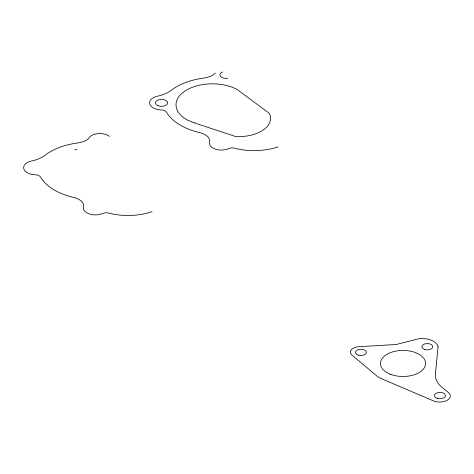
<?xml version="1.0" encoding="UTF-8"?>
<svg xmlns="http://www.w3.org/2000/svg" width="474" height="474" viewBox="0 0 474 474"><rect width="100%" height="100%" fill="white"/><g stroke="black" fill="none" stroke-linecap="round" stroke-linejoin="round"><path stroke-width="0.71" d="M215.131 72.996L214.521 73.713A13.983 8.076 0 0 1 210.971 76.124A28.831 16.643 0 0 1 202.214 78.346L200.472 78.601A55.375 31.971 0 0 0 171.416 90.178A30.887 17.834 0 0 1 158.997 95.855A12.443 7.181 0 0 0 149.754 103.842A12.443 7.181 0 0 0 162.535 109.992A6.5 3.751 0 0 1 166.593 112.338A58.326 33.672 0 0 0 197.771 132.163L199.678 132.607A16.098 9.296 0 0 1 209.739 141.489A12.04 6.95 0 0 0 211.232 146.822L212.708 147.918A12.04 6.95 0 0 0 223.675 149.962L227.342 149.162A19.339 11.169 0 0 0 229.552 148.38A4.574 2.643 0 0 1 233.913 148.084A86.689 50.048 0 0 1 236.319 148.664A47.406 27.368 0 0 0 277.012 147.183L278.066 146.822M152.077 211.671L151.022 212.026A47.406 27.368 0 0 1 110.329 213.507A86.689 50.048 0 0 0 107.924 212.927A4.574 2.643 0 0 0 103.563 213.223A19.339 11.169 0 0 1 101.353 214.005L97.685 214.805A12.04 6.95 0 0 1 86.718 212.761L85.249 211.665A12.04 6.95 0 0 1 83.75 206.332A16.098 9.296 0 0 0 73.689 197.451L71.787 197.006A58.326 33.672 0 0 1 40.61 177.181A6.5 3.751 0 0 0 36.545 174.835A12.443 7.181 0 0 1 23.765 168.685A12.443 7.181 0 0 1 33.008 160.698A30.887 17.834 0 0 0 45.427 155.022A55.375 31.971 0 0 1 74.483 143.444L76.225 143.189A28.831 16.643 0 0 0 84.988 140.968A13.983 8.076 0 0 0 88.537 138.556L89.627 137.093A11.281 6.512 0 0 1 95.624 133.958L97.614 133.632A11.281 6.512 0 0 1 103.717 133.952L104.286 134.065A12.644 7.3 0 0 1 109.512 136.388M74.691 149.796L76.966 149.399M227.733 78.24A6.091 3.514 0 0 1 220.523 76.361A6.091 3.514 0 0 1 222.608 71.959M438.059 346.601L435.618 372.179A37.95 21.911 0 0 0 442.426 387.726L449.133 393.124A10.612 6.126 0 0 1 446.532 400.601A10.612 6.126 0 0 1 433.319 400.82L382.192 379.016A40.835 23.576 0 0 1 377.6 376.575L351.566 354.753A9.421 5.439 0 0 1 359.102 346.69L396.187 344.491L419.668 338.566A16.424 9.48 0 0 1 438.059 346.601M194.168 122.796L187.58 120.165A36.338 20.98 0 0 1 185.755 90.528A36.338 20.98 0 0 1 237.083 89.444L269.333 113.339A31.622 18.261 0 0 1 235.454 136.482L194.168 122.796M390.582 374.324A22.568 13.029 0 0 0 425.557 364.245A22.568 13.029 0 0 0 392.958 351.797A22.568 13.029 0 0 0 390.582 374.324M358.154 355.103A5.492 3.17 0 0 0 366.39 352.36A5.492 3.17 0 0 0 358.154 349.616A5.492 3.17 0 0 0 358.154 355.103M424.591 349.462A5.492 3.17 0 0 0 432.827 346.719A5.492 3.17 0 0 0 424.591 343.976A5.492 3.17 0 0 0 424.591 349.462M437.135 398.284A5.492 3.17 0 0 0 445.442 395.618A5.492 3.17 0 0 0 437.283 392.798A5.492 3.17 0 0 0 437.135 398.284M158.215 105.785A6.067 3.502 0 0 0 167.606 103.065A6.067 3.502 0 0 0 158.831 99.73A6.067 3.502 0 0 0 158.215 105.785"/></g></svg>
